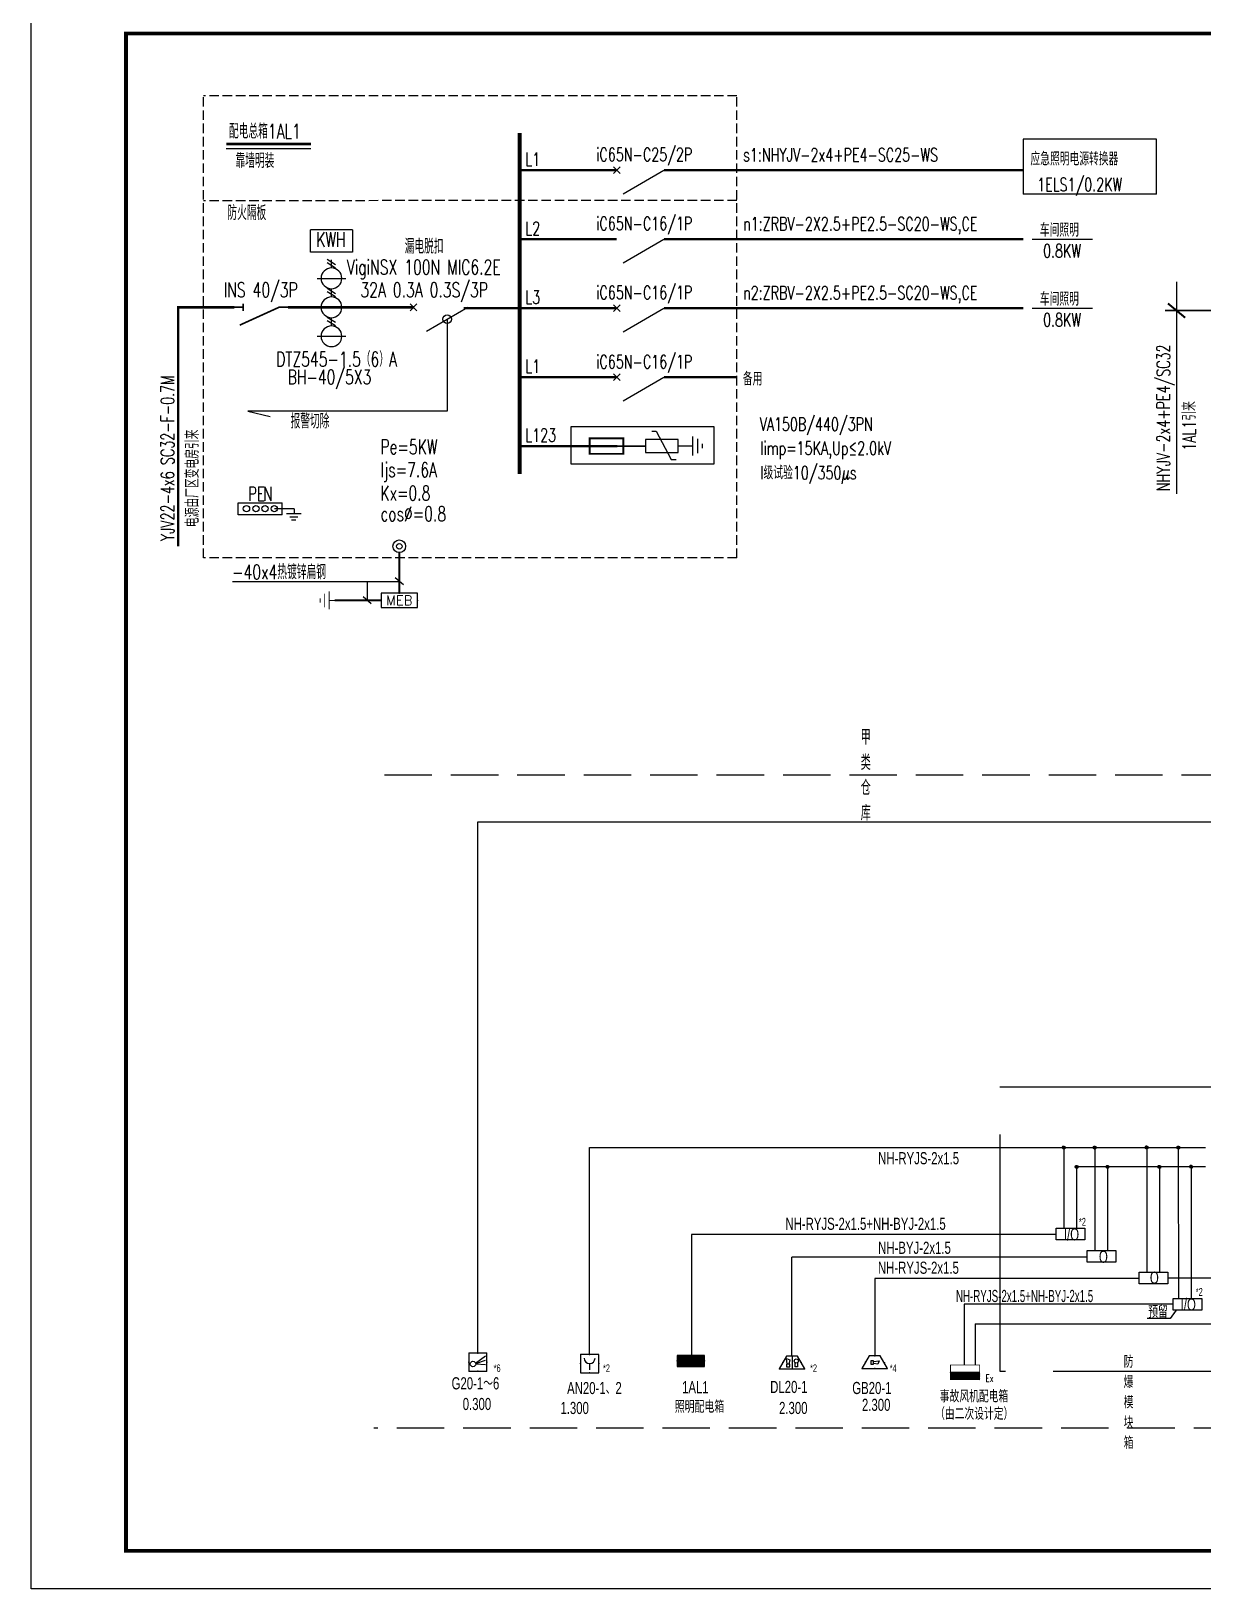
# Model space of a CAD drawing. Extents: x 1885024 to 2564215, y 18598004 to 18764795.
# Drawn here: x 2350115 to 2380987, y 18603562 to 18644626 of the extents above; entities that cross this region are included whole.
import ezdxf
from ezdxf.enums import TextEntityAlignment as Align

# ---------------------------------------------------------------- set-up
doc = ezdxf.new("R2010")
doc.units = 0
doc.header["$LTSCALE"] = 1000
doc.header["$MEASUREMENT"] = 0
for name, pattern in [('__DASH', [0.35, 0.25, -0.1]), ('DASH', [0.35, 0.25, -0.1]), ('PHANTOM', [2.5, 1.25, -0.25, 0.25, -0.25, 0.25, -0.25])]:
    doc.linetypes.add(name, pattern=pattern)
for name, color, linetype in [('001电气FU', 7, 'Continuous'), ('E-TEXT-PLAN', 7, 'Continuous'), ('E-TEXT-PLAN-DER', 7, 'Continuous'), ('ELEMENT', 3, 'Continuous'), ('EQUIP-消防', 3, 'Continuous'), ('EQUIP-箱柜', 3, 'Continuous'), ('GRD', 132, 'Continuous'), ('lamp', 3, 'Continuous'), ('T-CABL-XX', 7, 'Continuous'), ('TEL_TEXT', 7, 'Continuous'), ('TK', 4, 'Continuous'), ('变压吸附车间火灾、监控、照明', 7, 'Continuous')]:
    doc.layers.add(name, color=color, linetype=linetype)
doc.styles.add('_TCH_LABEL', font='COMPLEX', dxfattribs={"bigfont": 'GBCBIG'})
doc.styles.add('_TEL_DIM', font='SIMPLEX', dxfattribs={"width": 0.6, "height": 3.5, "bigfont": 'HZTXT'})
doc.styles.add('DIM_FONT', font='SIMPLEX', dxfattribs={"width": 0.7, "bigfont": 'GBCBIG'})
doc.styles.add('IDQSTYLE', font='txt.shx', dxfattribs={"width": 0.7, "bigfont": 'hztxt.shx'})
doc.styles.add('JSTC', font='JSTCe.shx', dxfattribs={"width": 0.7, "height": 3, "bigfont": 'JSTCc.shx'})
doc.styles.get("Standard").update_dxf_attribs({"font": 'gbenor.shx', "bigfont": 'gbcbig.shx'})
doc.styles.add('系统图', font='SIMPLEX', dxfattribs={"width": 0.8, "height": 300, "bigfont": '_HZTXT'})
doc.dimstyles.get("Standard").update_dxf_attribs({"dimscale": 100, "dimtxt": 3.5, "dimasz": 1, "dimexe": 2.5, "dimexo": 3, "dimgap": 1.5, "dimtad": 1, "dimdec": 0, "dimzin": 0, "dimdsep": 46, "dimtxsty": 'Standard', "dimblk": 'ARCHTICK', "dimcen": 0.09, "dimadec": 0, "dimazin": 0, "dimtfac": 1, "dimtdec": 0, "dimtix": 1, "dimtmove": 2, "dimatfit": 3, "dimfxl": 0, "dimtolj": 1, "dimtzin": 0, "dimarcsym": 0})

# ---------------------------------------------------------------- blocks, each defined once
blk = doc.blocks.new('GeYuanFrame_08587741', base_point=(18.76, 4.34))
at = {"layer": 'TK'}
blk.add_line((43.76, 414.34), (602.76, 414.34), dxfattribs=at)
blk.add_lwpolyline([(18.76, 424.34), (612.76, 424.34), (612.76, 4.34), (18.76, 4.34), (18.76, 424.34)], dxfattribs=at)
at = {"layer": 'TK', "const_width": 1}
blk.add_lwpolyline([(602.76, 414.34), (43.76, 414.34), (43.76, 14.34), (602.76, 14.34)], close=True, dxfattribs=at)
blk = doc.blocks.new('_ArchTick')
at = {"color": 0, "linetype": 'ByBlock', "const_width": 0.4}
blk.add_lwpolyline([(-0.5, -0.5), (0.5, 0.5)], dxfattribs=at)
blk = doc.blocks.new('*X31')
at = {"color": 0}
for p, q in [((99.83, 192.74), (101.99, 194.9)), ((99.83, 193.17), (101.57, 194.9)), ((99.83, 193.59), (101.14, 194.9)), ((99.83, 194.02), (100.72, 194.9)), ((99.83, 194.44), (100.29, 194.9)), ((99.83, 194.87), (99.87, 194.9)), ((99.92, 192.4), (102.42, 194.9)), ((100.34, 192.4), (102.84, 194.9)), ((100.76, 192.4), (103.26, 194.9)), ((101.19, 192.4), (103.69, 194.9)), ((101.61, 192.4), (104.11, 194.9)), ((102.04, 192.4), (104.54, 194.9)), ((102.46, 192.4), (104.96, 194.9)), ((102.88, 192.4), (105.38, 194.9)), ((103.31, 192.4), (105.81, 194.9)), ((103.73, 192.4), (106.23, 194.9)), ((104.16, 192.4), (106.66, 194.9)), ((104.58, 192.4), (107.08, 194.9)), ((105.01, 192.4), (107.51, 194.9)), ((105.43, 192.4), (107.93, 194.9)), ((105.85, 192.4), (108.35, 194.9)), ((106.28, 192.4), (108.78, 194.9)), ((106.7, 192.4), (109.2, 194.9)), ((107.13, 192.4), (109.63, 194.9)), ((107.55, 192.4), (109.83, 194.68)), ((107.98, 192.4), (109.83, 194.26)), ((108.4, 192.4), (109.83, 193.83)), ((108.82, 192.4), (109.83, 193.41)), ((109.25, 192.4), (109.83, 192.99)), ((109.67, 192.4), (109.83, 192.56))]:
    blk.add_line(p, q, dxfattribs=at)
blk = doc.blocks.new('HC000427')
at = {"color": 0, "linetype": 'Continuous', "const_width": 0.3}
blk.add_lwpolyline([(5, 2.5), (-5, 2.5), (-5, -2.5), (5, -2.5)], close=True, dxfattribs=at)
blk.add_lwpolyline([(5, 0), (-5, 0)], dxfattribs=at)
at = {"color": 0, "linetype": 'Continuous'}
blk.add_blockref('*X31', (-104.83, -194.9), dxfattribs=at)
at = {"layer": 'E-TEXT-PLAN-DER', "color": 0, "style": 'IDQSTYLE', "width": 0.7}
blk.add_attdef('PSFHATT', (7, -2.5), '', height=2.5, dxfattribs=at)
blk = doc.blocks.new('$equip$00002651')
for p, q in [((-0.5, 0.5), (-0.5, -0.5)), ((0.5, 0.5), (-0.5, 0.5)), ((-0.125, -0.052), (0.429, 0.342)), ((-0.119, -0.075), (0.429, 0.108)), ((0.5, -0.5), (0.5, 0.5)), ((-0.5, -0.5), (0.5, -0.5)), ((-0.116, -0.1), (0.429, -0.126))]:
    blk.add_line(p, q)
at = {"const_width": 0.04}
blk.add_lwpolyline([(-0.5, 0.5), (0.5, 0.5), (0.5, -0.5), (-0.5, -0.5), (-0.5, 0.5), (0.5, 0.5)], dxfattribs=at)
blk.add_circle((-0.268, -0.1), 0.151)
for p in [(-0.5, 0), (0, 0.5), (0.5, 0), (0, -0.5)]:
    blk.add_point(p)
at = {"color": 7, "flags": 1}
for tag, height, p in [('A', 0.00002, (0, 0)), ('B', 0.4, (0.762, -0.208))]:
    blk.add_attdef(tag, text='', height=height, dxfattribs=at).set_placement(p, align=Align.MIDDLE_CENTER)
blk = doc.blocks.new('$equip$00002657')
for p, q in [((-0.5, 1), (-0.5, 0)), ((0.5, 1), (-0.5, 1)), ((0.5, 0), (0.5, 1)), ((-0.5, 0), (0.5, 0)), ((0, 0.5), (0, 0.15))]:
    blk.add_line(p, q)
at = {"const_width": 0.04}
blk.add_lwpolyline([(-0.5, 1), (0.5, 1), (0.5, 0), (-0.5, 0), (-0.5, 1), (0.5, 1)], dxfattribs=at)
blk.add_arc((0, 0.8), 0.3, 180, 0)
for p in [(0, 1), (-0.5, 0.5), (0, 0), (0.5, 0.5)]:
    blk.add_point(p)
at = {"color": 7, "flags": 1}
for tag, height, p in [('A', 0.00002, (0, 0)), ('B', 0.4, (0.762, 0.292))]:
    blk.add_attdef(tag, text='', height=height, dxfattribs=at).set_placement(p, align=Align.MIDDLE_CENTER)
blk = doc.blocks.new('*X9')
at = {"color": 0}
for p, q in [((-250, 33), (-83, 200)), ((-250, 68), (-118, 200)), ((-250, 104), (-154, 200)), ((-250, 139), (-189, 200)), ((-250, 174), (-224, 200)), ((-247, 0), (-47, 200)), ((-212, 0), (-12, 200)), ((-177, 0), (23, 200)), ((-141, 0), (59, 200)), ((-106, 0), (94, 200)), ((-71, 0), (129, 200)), ((-35, 0), (165, 200)), ((0, 0), (200, 200)), ((35, 0), (235, 200)), ((71, 0), (250, 179)), ((106, 0), (250, 144)), ((141, 0), (250, 109)), ((177, 0), (250, 73)), ((212, 0), (250, 38)), ((247, 0), (250, 3))]:
    blk.add_line(p, q, dxfattribs=at)
blk = doc.blocks.new('$equip$00001421')
for p, q in [((0.75, 0.6), (-0.75, 0.6)), ((-0.75, 0.6), (-0.75, 0)), ((-0.75, 0), (0.75, 0)), ((0.75, 0), (0.75, 0.6))]:
    blk.add_line(p, q)
at = {"const_width": 0.6}
blk.add_lwpolyline([(-0.75, 0.3), (0.75, 0.3)], dxfattribs=at)
for p in [(-0.75, 0.3), (0, 0.6), (0, 0), (0.75, 0.3)]:
    blk.add_point(p)
at = {"xscale": 0.00300000000061118, "yscale": 0.00300000000061118, "zscale": 0.003}
blk.add_blockref('*X9', (0, 0), dxfattribs=at)
at = {"style": '_TCH_LABEL', "flags": 9}
blk.add_attdef('A', (0, 0), '', height=0.00002, dxfattribs=at)
blk = doc.blocks.new('$equip$00002679')
for p, q in [((-0.3, 0.699), (-0.703, 0)), ((-0.703, 0), (0.703, 0)), ((-0.264, 0.249), (-0.304, 0.569)), ((-0.304, 0.569), (-0.128, 0.489)), ((-0.304, 0.249), (-0.304, 0.113)), ((-0.128, 0.249), (-0.304, 0.249)), ((-0.304, 0.113), (-0.128, 0.113)), ((0.3, 0.699), (-0.3, 0.699)), ((0.3, 0.699), (-0.3, 0.699)), ((-0.128, 0.489), (-0.168, 0.249)), ((-0.128, 0.113), (-0.128, 0.249)), ((0, 0.699), (0, 0)), ((0.174, 0.11), (0.174, 0.338)), ((0.294, 0.11), (0.174, 0.11)), ((0.294, 0.338), (0.294, 0.11)), ((0.703, 0), (0.3, 0.699))]:
    blk.add_line(p, q)
at = {"const_width": 0.04}
for points in [[(-0.299, 0.699), (0.301, 0.699), (0.703, 0), (-0.702, 0), (-0.299, 0.699), (0.301, 0.699)], [(-0.3, 0.699), (0.3, 0.699), (0.703, 0), (-0.703, 0), (-0.3, 0.699), (0.3, 0.699)]]:
    blk.add_lwpolyline(points, dxfattribs=at)
blk.add_circle((0.234, 0.43), 0.111)
for p in [(-0.501, 0.349), (0, 0.699), (0, 0), (0.502, 0.349)]:
    blk.add_point(p)
at = {"color": 7, "flags": 1}
for tag, height, p in [('A', 0.00002, (0, 0)), ('B', 0.4, (0.961, 0.299))]:
    blk.add_attdef(tag, text='', height=height, dxfattribs=at).set_placement(p, align=Align.MIDDLE_CENTER)
blk = doc.blocks.new('$equip$00002676')
for p, q in [((-0.3, 0.699), (-0.703, 0)), ((-0.703, 0), (0.703, 0)), ((0.3, 0.699), (-0.3, 0.699)), ((0.3, 0.699), (-0.3, 0.699)), ((-0.211, 0.414), (-0.211, 0.238)), ((-0.075, 0.414), (-0.211, 0.414)), ((-0.211, 0.238), (-0.075, 0.238)), ((-0.075, 0.238), (-0.075, 0.414)), ((-0.075, 0.374), (0.245, 0.414)), ((0.165, 0.238), (-0.075, 0.278)), ((0.245, 0.414), (0.165, 0.238)), ((0.703, 0), (0.3, 0.699))]:
    blk.add_line(p, q)
at = {"const_width": 0.04}
blk.add_lwpolyline([(-0.3, 0.699), (0.3, 0.699), (0.703, 0), (-0.703, 0), (-0.3, 0.699), (0.3, 0.699)], dxfattribs=at)
blk.add_lwpolyline([(-0.3, 0.699), (0.3, 0.699), (0.703, 0), (-0.703, 0), (-0.3, 0.699), (0.3, 0.699)], dxfattribs=at)
for p in [(-0.501, 0.349), (0, 0.699), (0, 0), (0.528, 0.304)]:
    blk.add_point(p)
at = {"color": 7, "flags": 1}
for tag, height, p in [('A', 0.00002, (0, 0)), ('B', 0.4, (0.961, 0.299))]:
    blk.add_attdef(tag, text='', height=height, dxfattribs=at).set_placement(p, align=Align.MIDDLE_CENTER)
blk = doc.blocks.new('$element$00000578')
at = {"const_width": 0.0233}
for points in [[(0, 0), (0, -0.25)], [(0, -1), (0, -0.75), (-0.25, -0.2)], [(-0.05, -0.25), (0.05, -0.25)]]:
    blk.add_lwpolyline(points, dxfattribs=at)
at = {"flags": 9}
blk.add_attdef('S', (0, 0), '', height=0.00000667, dxfattribs=at)
blk = doc.blocks.new('$element$00000584')
for points in [[(0, 0), (0, -1)], [(-0.467, -0.267), (-0.467, -0.733)], [(-0.3, -0.5), (-0.167, -0.5)], [(-0.211, -0.433), (-0.294, -0.567)], [(-0.158, -0.433), (-0.242, -0.567)], [(0.167, -0.5), (0.3, -0.5)], [(0.256, -0.433), (0.172, -0.567)], [(0.308, -0.433), (0.225, -0.567)], [(0.467, -0.267), (0.467, -0.733)], [(0.633, -0.5), (0.767, -0.5)], [(0.722, -0.433), (0.639, -0.567)], [(0.775, -0.433), (0.692, -0.567)]]:
    blk.add_lwpolyline(points)
for points in [[(-0.467, -0.333, 1), (-0.467, -0.667, 1), (-0.467, -0.333)], [(0, -0.333, 1), (0, -0.667, 1), (0, -0.333)], [(0.467, -0.333, 1), (0.467, -0.667, 1), (0.467, -0.333)]]:
    blk.add_lwpolyline(points, format="xyb", close=True)
at = {"flags": 9}
blk.add_attdef('S', (0, 0), '', height=0.00000667, dxfattribs=at)
blk = doc.blocks.new('A$C4625602C')
at = {"layer": 'lamp', "color": 0}
for p, q in [((-525, 0), (-525, 286)), ((-525, 286), (525, 286)), ((525, 0), (-525, 0)), ((525, 0), (525, 286)), ((634, 30), (986, 30)), ((714, -43), (906, -43)), ((753, -116), (853, -116))]:
    blk.add_line(p, q, dxfattribs=at)
at = {"layer": 'lamp', "color": 0, "const_width": 35}
for points in [[(337, 148), (819, 148)], [(819, 148), (819, 30)]]:
    blk.add_lwpolyline(points, dxfattribs=at)
at = {"layer": 'lamp', "color": 0}
for centre in [(-328, 148), (-102, 148), (118, 148), (337, 148)]:
    blk.add_circle(centre, 75.4, dxfattribs=at)
at = {"layer": 'lamp', "color": 0, "style": '系统图', "width": 0.7}
for s, p in [('PE', (-88, 333, 1694)), ('N', (185, 333, 1694))]:
    blk.add_text(s, height=337, dxfattribs=at).set_placement(p, align=Align.CENTER)
blk = doc.blocks.new('$element$00000582')
at = {"const_width": 0.0233}
for points in [[(0, 0), (0, -1)], [(-0.1, -0.283), (0.1, -0.283), (0.1, -0.717), (-0.1, -0.717), (-0.1, -0.283)]]:
    blk.add_lwpolyline(points, dxfattribs=at)
at = {"flags": 9}
blk.add_attdef('S', (0, 0), '', height=0.00000667, dxfattribs=at)
blk = doc.blocks.new('$element$00000277')
at = {"const_width": 0.0333}
for points in [[(0, 0), (0, -0.375)], [(-0.25, -0.375), (0.25, -0.375)], [(-0.188, -0.5), (0.188, -0.5)], [(-0.062, -0.625), (0.062, -0.625)]]:
    blk.add_lwpolyline(points, dxfattribs=at)
at = {"flags": 9}
blk.add_attdef('S', (0, 0), '', height=0.00000667, dxfattribs=at)
blk = doc.blocks.new('_LINKPT1')
blk.add_line((0, 0), (0, 0))
blk = doc.blocks.new('M_I0')
for p, q in [((0.75, 0.6), (-0.75, 0.6)), ((-0.75, 0.6), (-0.75, 0)), ((-0.75, 0), (0.75, 0)), ((0.75, 0), (0.75, 0.6))]:
    blk.add_line(p, q)
for p in [(-0.75, 0.3), (0, 0.6), (0, 0), (0.75, 0.3)]:
    blk.add_blockref('_LINKPT1', p)
at = {"width": 0.8, "flags": 9}
blk.add_attdef('A', (0, 0), '', height=0.00003, dxfattribs=at)
blk = doc.blocks.new('_Y0RKM')
blk.add_circle((0, 0), 0.5)
at = {"style": 'DIM_FONT', "width": 0.7, "flags": 9}
blk.add_attdef('A', (0, 0), '', height=0.00002, dxfattribs=at)
blk = doc.blocks.new('$equip$00001816')
for p, q in [((-0.75, 0.3), (-0.75, -0.3)), ((0.75, 0.3), (-0.75, 0.3)), ((0.75, -0.3), (0.75, 0.3)), ((-0.75, -0.3), (0.75, -0.3))]:
    blk.add_line(p, q)
for p in [(-0.75, 0), (0, 0.3), (0.75, 0), (0, -0.3)]:
    blk.add_point(p)
at = {"layer": 'TEL_TEXT', "style": '_TEL_DIM'}
blk.add_attdef('$TEXT$', text='', height=0.4, dxfattribs=at).set_placement((0, 0), align=Align.MIDDLE_CENTER)
at = {"layer": 'TEL_TEXT', "style": '_TEL_DIM', "flags": 1}
blk.add_attdef('A', text='', height=0.00002, dxfattribs=at).set_placement((0, 0), align=Align.MIDDLE_CENTER)
blk = doc.blocks.new('$equip_U$00000119(郑航)')
for p in [(-0.75, 0), (0, 0.3), (0.75, 0), (0, -0.3)]:
    blk.add_point(p)
blk.add_blockref('$equip$00001816', (0, 0)).add_auto_attribs({'$TEXT$': 'MEB'})
at = {"layer": 'TEL_TEXT', "style": '_TEL_DIM', "flags": 1}
blk.add_attdef('A', text='', height=0.00002, dxfattribs=at).set_placement((0, 0), align=Align.MIDDLE_CENTER)
blk = doc.blocks.new('$element$00000390')
at = {"const_width": 0.0233}
for points in [[(0, 0), (0, -0.375)], [(-0.25, -0.375), (0.25, -0.375)], [(-0.188, -0.5), (0.188, -0.5)], [(-0.062, -0.625), (0.062, -0.625)]]:
    blk.add_lwpolyline(points, dxfattribs=at)
at = {"flags": 9}
blk.add_attdef('S', (0, 0), '', height=0.00000667, dxfattribs=at)
blk = doc.blocks.new('A$C5B545EEF')
at = {"layer": '001电气FU', "color": 104}
for p, q in [((-3991, -562), (0, -562)), ((-769, -562), (-769, -1018)), ((98, -645), (-98, -479)), ((-671, -1101), (-867, -935))]:
    blk.add_line(p, q, dxfattribs=at)
at = {"layer": '001电气FU', "color": 104, "linetype": '__DASH', "const_width": 50.6}
for points in [[(0, 131), (0, -845)], [(-1546, -1018), (-434, -1018)]]:
    blk.add_lwpolyline(points, dxfattribs=at)
at = {"layer": '001电气FU', "color": 104, "xscale": 867.3029255088003, "yscale": 867.3029255088003, "zscale": 867.3029255088003, "rotation": 270}
blk.add_blockref('$element$00000390', (-1353, -1018), dxfattribs=at)
at = {"layer": '001电气FU', "color": 104, "linetype": 'DASH', "xscale": 578.2019503392003, "yscale": 578.2019503392003, "zscale": 578.2019503392003}
blk.add_blockref('$equip_U$00000119(郑航)', (0, -1018), dxfattribs=at)
at = {"layer": '001电气FU', "color": 104, "style": '系统图', "width": 0.7}
blk.add_text('-40x4热镀锌扁钢', height=350, dxfattribs=at).set_placement((-4002, -511))
blk = doc.blocks.new('A$C08E72BC2')
at = {"layer": 'ELEMENT'}
blk.add_circle((0, 279), 66.2, dxfattribs=at)
at = {"layer": 'ELEMENT', "xscale": 303.55602392808, "yscale": 303.55602392808, "zscale": 404.74136523744}
blk.add_blockref('_Y0RKM', (0, 279), dxfattribs=at)
at = {"layer": 'TK'}
blk.add_blockref('A$C5B545EEF', (0, 0), dxfattribs=at)

msp = doc.modelspace()

# ---------------------------------------------------------------- hatches: boundary and pattern name
at = {"layer": '变压吸附车间火灾、监控、照明'}
h = msp.add_hatch(dxfattribs=at)
h.set_pattern_fill('ANSI31', color=256, scale=7.613102, style=0)
h.set_pattern_definition([(44.99999977, (2660594.889, 18716601.6623), (-0.6729094915, 0.6729094917), [])])
h.paths.add_polyline_path([(2377322.8, 18615157.1), (2377322.8, 18615195.1), (2377284.7, 18615195.1, 0.4142136)])
h.paths.add_polyline_path([(2377322.8, 18615157.1, 1), (2377322.8, 18615233.2), (2377322.8, 18615195.1)])
h.paths.add_polyline_path([(2377322.8, 18615195.1), (2377322.8, 18615233.2, 0.4142136), (2377284.7, 18615195.1)])
h = msp.add_hatch(dxfattribs=at)
h.set_pattern_fill('ANSI31', color=256, scale=7.613102, style=0)
h.set_pattern_definition([(44.99999977, (2661407.28385, 18716601.6623), (-0.6729094915, 0.6729094917), [])])
h.paths.add_polyline_path([(2378135.2, 18615157.1), (2378135.2, 18615195.1), (2378097.1, 18615195.1, 0.4142136)])
h.paths.add_polyline_path([(2378135.2, 18615157.1, 1), (2378135.2, 18615233.2), (2378135.2, 18615195.1)])
h.paths.add_polyline_path([(2378135.2, 18615195.1), (2378135.2, 18615233.2, 0.4142136), (2378097.1, 18615195.1)])
h = msp.add_hatch(dxfattribs=at)
h.set_pattern_fill('ANSI31', color=256, scale=7.613102, style=0)
h.set_pattern_definition([(44.99999977, (2662778.4617, 18716605.4814), (-0.6729094915, 0.6729094917), [])])
h.paths.add_polyline_path([(2379506.4, 18615160.9), (2379506.4, 18615199), (2379468.3, 18615199, 0.4142136)])
h.paths.add_polyline_path([(2379506.4, 18615160.9, 1), (2379506.4, 18615237), (2379506.4, 18615199)])
h.paths.add_polyline_path([(2379506.4, 18615199), (2379506.4, 18615237, 0.4142136), (2379468.3, 18615199)])
h = msp.add_hatch(dxfattribs=at)
h.set_pattern_fill('ANSI31', color=256, scale=7.613102, style=0)
h.set_pattern_definition([(44.99999977, (2663611.8533, 18716601.6799), (-0.6729094915, 0.6729094917), [])])
h.paths.add_polyline_path([(2380339.8, 18615157.1), (2380339.8, 18615195.2), (2380301.7, 18615195.2, 0.4142136)])
h.paths.add_polyline_path([(2380339.8, 18615157.1, 1), (2380339.8, 18615233.2), (2380339.8, 18615195.2)])
h.paths.add_polyline_path([(2380339.8, 18615195.2), (2380339.8, 18615233.2, 0.4142136), (2380301.7, 18615195.2)])
h = msp.add_hatch(dxfattribs=at)
h.set_pattern_fill('ANSI31', color=256, scale=7.613102, style=0)
h.set_pattern_definition([(44.99999977, (2660933.6402, 18716094.066), (-0.6729094915, 0.6729094917), [])])
h.paths.add_polyline_path([(2377661.5, 18614649.5), (2377661.5, 18614687.5), (2377623.5, 18614687.5, 0.4142136)])
h.paths.add_polyline_path([(2377661.5, 18614649.5, 1), (2377661.5, 18614725.6), (2377661.5, 18614687.5)])
h.paths.add_polyline_path([(2377661.5, 18614687.5), (2377661.5, 18614725.6, 0.4142136), (2377623.5, 18614687.5)])
h = msp.add_hatch(dxfattribs=at)
h.set_pattern_fill('ANSI31', color=256, scale=7.613102, style=0)
h.set_pattern_definition([(44.99999977, (2661746.553, 18716094.066), (-0.6729094915, 0.6729094917), [])])
h.paths.add_polyline_path([(2378474.5, 18614649.5), (2378474.5, 18614687.5), (2378436.4, 18614687.5, 0.4142136)])
h.paths.add_polyline_path([(2378474.5, 18614649.5, 1), (2378474.5, 18614725.6), (2378474.5, 18614687.5)])
h.paths.add_polyline_path([(2378474.5, 18614687.5), (2378474.5, 18614725.6, 0.4142136), (2378436.4, 18614687.5)])
h = msp.add_hatch(dxfattribs=at)
h.set_pattern_fill('ANSI31', color=256, scale=7.613102, style=0)
h.set_pattern_definition([(44.99999977, (2663113.6915, 18716090.8142), (-0.6729094915, 0.6729094917), [])])
h.paths.add_polyline_path([(2379841.6, 18614646.2), (2379841.6, 18614684.3), (2379803.5, 18614684.3, 0.4142136)])
h.paths.add_polyline_path([(2379841.6, 18614646.2, 1), (2379841.6, 18614722.4), (2379841.6, 18614684.3)])
h.paths.add_polyline_path([(2379841.6, 18614684.3), (2379841.6, 18614722.4, 0.4142136), (2379803.5, 18614684.3)])
h = msp.add_hatch(dxfattribs=at)
h.set_pattern_fill('ANSI31', color=256, scale=7.613102, style=0)
h.set_pattern_definition([(44.99999977, (2663950.5986, 18716096.0717), (-0.6729094915, 0.6729094917), [])])
h.paths.add_polyline_path([(2380678.5, 18614651.5), (2380678.5, 18614689.6), (2380640.4, 18614689.6, 0.4142136)])
h.paths.add_polyline_path([(2380678.5, 18614651.5, 1), (2380678.5, 18614727.6), (2380678.5, 18614689.6)])
h.paths.add_polyline_path([(2380678.5, 18614689.6), (2380678.5, 18614727.6, 0.4142136), (2380640.4, 18614689.6)])

# ---------------------------------------------------------------- linework, layer by layer
at = {"layer": '001电气FU', "color": 104, "linetype": 'DASH'}
for p, q in [((2368710.4, 18642920.2), (2354655.9, 18642920.2)), ((2354655.9, 18630738.6), (2354655.9, 18642920.2)), ((2368710.4, 18630738.6), (2368710.4, 18642920.2)), ((2368710.4, 18630738.6), (2354655.9, 18630738.6))]:
    msp.add_line(p, q, dxfattribs=at)
at = {"layer": '001电气FU', "color": 104}
for p, q in [((2379761.8, 18641776.2), (2376255.6, 18641776.2)), ((2376255.6, 18641776.2), (2376255.6, 18640326.5)), ((2379761.8, 18640326.5), (2379761.8, 18641776.2)), ((2355254.4, 18641536.1), (2357484.5, 18641536.1)), ((2365543.6, 18640961.8), (2365455.6, 18641049.8)), ((2365543.6, 18640961.8), (2365455.6, 18640873.8)), ((2365543.6, 18640961.8), (2365631.7, 18641049.8)), ((2365543.6, 18640961.8), (2365631.7, 18640873.8)), ((2365710.4, 18640339.3), (2366788.7, 18640961.8)), ((2379761.8, 18640326.5), (2376255.6, 18640326.5)), ((2357478.1, 18638797.6), (2357478.1, 18639384.4)), ((2358578.4, 18639384.4), (2357478.1, 18639384.4)), ((2358578.4, 18639384.4), (2358578.4, 18638797.6)), ((2365710.4, 18638520), (2366788.7, 18639142.5)), ((2376487.3, 18639142.5), (2378075.4, 18639142.5)), ((2358578.4, 18638797.6), (2357478.1, 18638797.6)), ((2360280, 18637257.4), (2360102.7, 18637434.7)), ((2360102.7, 18637257.4), (2360280, 18637434.7)), ((2360531.4, 18636719.1), (2361617.3, 18637346)), ((2365543.6, 18637323.3), (2365455.6, 18637411.3)), ((2365543.6, 18637323.3), (2365455.6, 18637235.2)), ((2365543.6, 18637323.3), (2365631.7, 18637411.3)), ((2365543.6, 18637323.3), (2365631.7, 18637235.2)), ((2365710.4, 18636700.7), (2366788.7, 18637323.3)), ((2376487.3, 18637323.3), (2378075.4, 18637323.3)), ((2365543.6, 18635504), (2365455.6, 18635592)), ((2365543.6, 18635504), (2365455.6, 18635592)), ((2365543.6, 18635504), (2365455.6, 18635416)), ((2365543.6, 18635504), (2365455.6, 18635416)), ((2365543.6, 18635504), (2365631.7, 18635592)), ((2365543.6, 18635504), (2365631.7, 18635592)), ((2365543.6, 18635504), (2365631.7, 18635416)), ((2365543.6, 18635504), (2365631.7, 18635416)), ((2365710.4, 18634878.5), (2366788.7, 18635501)), ((2366467.4, 18634083.8), (2366581, 18634083.8)), ((2366581, 18634083.8), (2366978.6, 18633331.7)), ((2366978.6, 18633331.7), (2367113.5, 18633331.7))]:
    msp.add_line(p, q, dxfattribs=at)
at = {"layer": '001电气FU', "color": 6}
msp.add_line((2380294.4, 18638018.5), (2380294.4, 18632425.2), dxfattribs=at)
at = {"layer": '001电气FU', "color": 104}
for points, const_width in [([(2355259.4, 18641650.5), (2357484.5, 18641650.5)], 75.2), ([(2362986.1, 18641937.4), (2362986.1, 18632954.3)], 99.6), ([(2362986.1, 18640961.8), (2365543.6, 18640961.8)], 62.3), ([(2366788.7, 18640961.8), (2376255.6, 18640961.8)], 62.3), ([(2362986.1, 18639142.5), (2365543.6, 18639142.5)], 62.3), ([(2362986.1, 18639142.5), (2365543.6, 18639142.5)], 62.3), ([(2366788.7, 18639142.5), (2376255.6, 18639142.5)], 62.3), ([(2353986.6, 18631048.7), (2353986.6, 18637346), (2355469, 18637346)], 62.7), ([(2356879.6, 18637346), (2360191.4, 18637346)], 62.7), ([(2362986.1, 18637323.3), (2361507.6, 18637323.3)], 62.7), ([(2362986.1, 18637323.3), (2365543.6, 18637323.3)], 62.3), ([(2366788.7, 18637323.3), (2376255.6, 18637323.3)], 62.3), ([(2362986.1, 18635504), (2365543.6, 18635504)], 62.3), ([(2362986.1, 18635504), (2365543.6, 18635504)], 62.3), ([(2366788.7, 18635501), (2368710.4, 18635501)], 62.3), ([(2362986.1, 18633687.8), (2363911.9, 18633687.8)], 62.7), ([(2362986.1, 18633687.8), (2365561.7, 18633687.8)], 62.7), ([(2362986.1, 18633687.8), (2365548.2, 18633687.8)], 62.7), ([(2362986.1, 18633687.8), (2365561.7, 18633687.8)], 62.7), ([(2362986.1, 18633687.8), (2365543.6, 18633687.8)], 62.3), ([(2362986.1, 18633687.8), (2365543.6, 18633687.8)], 62.3), ([(2363570.6, 18633687.8), (2364253.2, 18633687.8)], 47.7)]:
    msp.add_lwpolyline(points, dxfattribs=dict(at, const_width=const_width))
at = {"layer": '001电气FU', "color": 104, "linetype": 'DASH'}
msp.add_lwpolyline([(2368710.4, 18640163.2), (2354655.9, 18640154.6)], dxfattribs=at)
at = {"layer": '001电气FU', "color": 6}
for points, const_width in [([(2381619.2, 18637259.9), (2379991.8, 18637259.9)], 46.7), ([(2380066.6, 18637448.3), (2380522.2, 18637071.6)], 51.4)]:
    msp.add_lwpolyline(points, dxfattribs=dict(at, const_width=const_width))
at = {"layer": '001电气FU', "color": 104}
msp.add_lwpolyline([(2361074.3, 18637032.5), (2361074.3, 18634606.7), (2355825.7, 18634606.7), (2356414.6, 18634468.8)], dxfattribs=at)
msp.add_lwpolyline([(2364341.4, 18634206.8), (2368103.4, 18634206.8), (2368103.4, 18633212.4), (2364341.4, 18633212.4)], close=True, dxfattribs=at)
msp.add_circle((2361074.3, 18637032.5), 114.6, dxfattribs=at)
at = {"layer": 'GRD', "color": 2, "linetype": 'DASH', "ltscale": 5}
for p, q in [((2385174.8, 18625014.5), (2359140.8, 18625014.5)), ((2385500.2, 18607796.9), (2359140.8, 18607796.9))]:
    msp.add_line(p, q, dxfattribs=at)
at = {"layer": 'GRD', "color": 7, "linetype": 'PHANTOM', "ltscale": 5}
msp.add_lwpolyline([(2375650.9, 18616792.4), (2383291, 18616792.4), (2383291, 18609289.7), (2375650.9, 18609289.7)], close=True, dxfattribs=at)
at = {"layer": 'T-CABL-XX', "color": 0}
msp.add_line((2380064.5, 18611759), (2384698.3, 18611759), dxfattribs=at)
at = {"layer": '变压吸附车间火灾、监控、照明', "color": 7, "linetype": 'Continuous'}
for p, q in [((2361884.3, 18614200.8), (2361884.3, 18623784.6)), ((2361884.3, 18623784.6), (2391708.6, 18623784.6)), ((2364828.3, 18615195.1), (2381057.4, 18615195.2)), ((2364828.3, 18609745.8), (2364828.3, 18615195.1)), ((2381057.4, 18614684.9, 0), (2377623.6, 18614684.9, 0)), ((2361884.3, 18609777.5), (2361884.3, 18614200.8)), ((2367517.2, 18612899.5), (2367517.2, 18609713)), ((2377126.1, 18612899.5), (2367517.2, 18612899.5)), ((2370158.9, 18609713), (2370158.9, 18612309.3)), ((2377938.5, 18612309.3), (2370158.9, 18612309.3)), ((2379309.6, 18611743.7), (2372343.4, 18611743.7)), ((2372343.4, 18611743.7), (2372343.4, 18609713)), ((2380203.1, 18611065.6, 0), (2374701.1, 18611065.6, 0)), ((2374701.1, 18611065.6, 0), (2374701.1, 18609472.3, 0)), ((2374987.4, 18610546.7, 0), (2385715.5, 18610546.7, 0)), ((2374987.4, 18610546.7, 0), (2374987.4, 18609463.3, 0))]:
    msp.add_line(p, q, dxfattribs=at)
at = {"layer": '变压吸附车间火灾、监控、照明'}
for p, q in [((2377326.3, 18615195.1), (2377326.3, 18613068)), ((2378138.7, 18615195.2), (2378138.7, 18612477.9)), ((2379509.9, 18615195.2), (2379509.9, 18611912.3)), ((2380339.9, 18615157.1), (2380343.3, 18611218.9, 0)), ((2377661.5, 18614684.9), (2377661.5, 18613068)), ((2378473.9, 18614684.9), (2378473.9, 18612477.9)), ((2379845.1, 18614684.9), (2379845.1, 18611912.3)), ((2380678.5, 18614651.5), (2380678.5, 18611218.9, 0))]:
    msp.add_line(p, q, dxfattribs=at)
for points in [[(2377126.1, 18613068), (2377881, 18613068), (2377881, 18612761.5), (2377126.1, 18612761.5)], [(2377938.5, 18612477.9), (2378693.4, 18612477.9), (2378693.4, 18612171.3), (2377938.5, 18612171.3)], [(2379309.6, 18611912.3), (2380064.5, 18611912.3), (2380064.5, 18611605.7), (2379309.6, 18611605.7)]]:
    msp.add_lwpolyline(points, close=True, dxfattribs=at)
at = {"layer": '变压吸附车间火灾、监控、照明', "elevation": 0}
msp.add_lwpolyline([(2380203.1, 18611218.9), (2380958, 18611218.9), (2380958, 18610912.4), (2380203.1, 18610912.4)], close=True, dxfattribs=at)
at = {"layer": '变压吸附车间火灾、监控、照明'}
for centre in [(2377322.8, 18615195.1), (2378135.2, 18615195.1), (2379506.4, 18615199), (2380339.8, 18615195.2), (2377661.5, 18614687.5), (2378474.5, 18614687.5, 0), (2379841.6, 18614684.3, 0), (2380678.5, 18614689.6)]:
    msp.add_circle(centre, 38.1, dxfattribs=at)

# ---------------------------------------------------------------- block references
at = {"xscale": 100, "yscale": 100, "zscale": 100}
msp.add_blockref('GeYuanFrame_08587741', (2350115.4, 18603561.8), dxfattribs=at)
at = {"layer": '001电气FU', "color": 104}
for name, p, xscale, yscale, zscale, rotation in [('$element$00000584', (2357210.5, 18637346), 1635.485516673738, 1635.485516673738, 1635.485516673738, 89.99999999999993), ('$element$00000578', (2355233.9, 18637346), 1880.808344174799, 1880.808344174799, 1880.808344174799, 89.99999999999993), ('$element$00000582', (2364253.2, 18633687.8), 2044.356895842172, 2044.356895842172, 2044.356895842172, 90), ('M_I0', (2366730.2, 18633860.8), 576.7812255469381, 576.7812255469381, 576.7812255469381, 180), ('$element$00000277', (2367162.8, 18633687.8), 1022.178447921086, 1022.178447921086, 1022.178447921086, 90)]:
    msp.add_blockref(name, p, dxfattribs=dict(at, xscale=xscale, yscale=yscale, zscale=zscale, rotation=rotation))
at = {"layer": '001电气FU', "color": 104, "xscale": 1.1, "yscale": 1.1, "zscale": 1.1}
for name, p in [('A$C4625602C', (2356149.1, 18631874.2)), ('A$C08E72BC2', (2359813.9, 18630738.6))]:
    msp.add_blockref(name, p, dxfattribs=at)
at = {"layer": 'E-TEXT-PLAN', "color": 4}
ref = msp.add_blockref('HC000427', (2374723.4, 18609271.3, 0), dxfattribs=dict(at, xscale=76.80000000000001, yscale=76.80000000000001, zscale=76.80000000000001))
ref.add_attrib('PSFHATT', 'Ex', (2375261, 18609018.5, 0), dxfattribs={"layer": 'E-TEXT-PLAN-DER', "color": 0, "height": 192, "style": 'IDQSTYLE', "width": 0.7})
at = {"layer": 'EQUIP-消防', "xscale": 480, "yscale": 480, "zscale": 480}
for name, p in [('$equip$00002651', (2361884.3, 18609537.5)), ('$equip$00002657', (2364829.6, 18609259.1)), ('$equip$00002679', (2370163, 18609361.6)), ('$equip$00002676', (2372342.4, 18609372.1))]:
    msp.add_blockref(name, p, dxfattribs=at)
at = {"layer": 'EQUIP-箱柜', "xscale": 480, "yscale": 480, "zscale": 480}
msp.add_blockref('$equip$00001421', (2367499.3, 18609427.1), dxfattribs=at)

# ---------------------------------------------------------------- texts
at = {"layer": '001电气FU', "color": 104, "style": '系统图', "width": 0.7}
for s, height, p in [('配电总箱1AL1', 385, (2355326.9, 18641794.5)), ('iC65N-C25/2P', 350, (2365005, 18641197.4)), ('靠墙明装', 385, (2355498.6, 18641019.7)), ('L1', 350, (2363136.9, 18641074.5, 249)), ('s1:NHYJV-2x4+PE4-SC25-WS', 350, (2368874.2, 18641191)), ('应急照明电源转换器', 350, (2376444.9, 18641085.1)), ('1ELS1/0.2KW', 350, (2376623, 18640405.4)), ('防火隔板', 385, (2355285.4, 18639645.9)), ('L2', 350, (2363136.9, 18639252.3, 249)), ('iC65N-C16/1P', 350, (2365005, 18639378.2)), ('n1:ZRBV-2X2.5+PE2.5-SC20-WS,CE', 350, (2368874.2, 18639371.8)), ('车间照明', 350, (2376692.3, 18639209.8)), ('KWH', 385, (2357624.8, 18638944.3)), ('漏电脱扣', 385, (2359957, 18638761.1)), ('0.8KW', 350, (2376777.9, 18638658.2)), ('VigiNSX 100N MIC6.2E', 385, (2358432.4, 18638214.5, 125.4)), ('INS 40/3P', 385, (2355187.9, 18637613.5, 125.4)), ('32A 0.3A 0.3S/3P', 385, (2358789.8, 18637613.5, 125.4)), ('iC65N-C16/1P', 350, (2365005, 18637558.9)), ('L3', 350, (2363136.9, 18637436, 249)), ('n2:ZRBV-2X2.5+PE2.5-SC20-WS,CE', 350, (2368874.2, 18637552.5)), ('车间照明', 350, (2376692.3, 18637390.6)), ('0.8KW', 350, (2376777.9, 18636839)), ('DTZ545-1.5（6）A', 385, (2356571.3, 18635785.9)), ('L1', 350, (2363136.9, 18635616.7, 249)), ('iC65N-C16/1P', 350, (2365005, 18635736.6)), ('BH-40/5X3', 385, (2356872.6, 18635316.8)), ('备用', 350, (2368866.9, 18635285.5)), ('VA150B/440/3PN', 350, (2369308.5, 18634088.6, 1610)), ('L123', 350, (2363137.4, 18633801.3, 250.8)), ('Iimp=15KA,Up≤2.0kV', 350, (2369327.6, 18633460.6)), ('I级试验10/350μs', 350, (2369327.6, 18632811.2))]:
    msp.add_text(s, height=height, dxfattribs=at).set_placement(p)
at = {"layer": '001电气FU', "color": 6, "style": '系统图', "width": 0.7}
for s, p in [('NHYJV-2x4+PE4/SC32', (2380120.8, 18632502.3)), ('1AL1引来', (2380804.6, 18633570.1))]:
    msp.add_text(s, height=350, rotation=90, dxfattribs=at).set_placement(p)
at = {"layer": '001电气FU', "color": 104, "style": '系统图', "width": 0.7}
for s, p in [('YJV22-4x6 SC32-F-0.7M', (2353883, 18631184.1)), ('电源由厂区变电房引来', (2354533.9, 18631551.8))]:
    msp.add_text(s, height=350, rotation=90, dxfattribs=at).set_placement(p)
for s, p in [('报警切除', (2356950.3, 18634036.2)), ('Pe=5KW', (2359316.3, 18633358.1)), ('Ijs=7.6A', (2359316.3, 18632756.3)), ('Kx=0.8', (2359316.3, 18632140.7)), ('cos%%C=0.8', (2359316.3, 18631595))]:
    msp.add_text(s, height=385, dxfattribs=at).set_placement(p, align=Align.BOTTOM_LEFT)
at = {"layer": '变压吸附车间火灾、监控、照明', "color": 7, "style": 'JSTC'}
for s, height, width, p in [('NH-RYJS-2x1.5', 320.32, 0.7, (2372431.5, 18614754.2)), ('NH-RYJS-2x1.5+NH-BYJ-2x1.5', 320.32, 0.7, (2369988.3, 18613026.1)), ('NH-BYJ-2x1.5', 320.32, 0.7, (2372431.5, 18612393)), ('NH-RYJS-2x1.5', 320.32, 0.7, (2372426, 18611867)), ('NH-RYJS-2x1.5+NH-BYJ-2x1.5', 320, 0.6, (2374481.4, 18611122.3, 0))]:
    msp.add_text(s, height=height, dxfattribs=dict(at, width=width)).set_placement(p)
at = {"layer": '变压吸附车间火灾、监控、照明', "style": 'JSTC'}
for s, height, width, p in [('*2', 208.21, 0.7, (2377722.4, 18613133.2)), ('*2', 208.21, 0.7, (2380799.4, 18611284.1, 0)), ('*6', 200, 0.7, (2362300.6, 18609278.3)), ('*2', 200, 0.7, (2365182.8, 18609278.3)), ('*2', 200, 0.7, (2370638.4, 18609278.3)), ('*4', 200, 0.7, (2372736.1, 18609278.3)), ('G20-1～6', 320, 0.7, (2361193, 18608819.7)), ('AN20-1、2', 320, 0.7, (2364236.1, 18608694.8)), ('1AL1', 320, 0.7, (2367265.5, 18608716.7)), ('DL20-1', 320, 0.7, (2369587, 18608724.7)), ('GB20-1', 320, 0.7, (2371749.9, 18608696.4)), ('事故风机配电箱', 320, 0.7, (2374056.4, 18608476.4, 0)), ('0.300', 320, 0.7, (2361486, 18608275.2)), ('    1.300', 320, 0.7, (2363728, 18608170.2)), (' 照明配电箱', 320, 0.65, (2366997.5, 18608202.3)), ('2.300', 320, 0.7, (2369820.8, 18608170.2)), ('2.300', 320, 0.7, (2372004.9, 18608253.1)), ('（由二次设计定）', 320, 0.7, (2373932.3, 18608018.2, 0))]:
    msp.add_text(s, height=height, dxfattribs=dict(at, width=width)).set_placement(p)
at = {"layer": '变压吸附车间火灾、监控、照明', "attachment_point": 1, "style": 'JSTC'}
for s, insert, char_height, width in [('{\\C7;甲类仓库}', (2371972.6, 18626215.4, -2463.3), 400, 0.224), ('I/O', (2377325.8, 18613068), 320.26, 11133.889), ('O', (2378249.5, 18612477.9), 320.3, 11133.889), ('O', (2379592.3, 18611924.1), 320.3, 11133.889), ('I/O', (2380402.8, 18611218.9, 0), 320.26, 11133.889), ('预留', (2379547.6, 18611024.3), 320.26, 11133.889)]:
    msp.add_mtext(s, dxfattribs=dict(at, insert=insert, char_height=char_height, width=width))
at = {"layer": '变压吸附车间火灾、监控、照明', "color": 7, "linetype": 'Continuous', "insert": (2378901.3, 18610243), "char_height": 320.32, "width": 0.56, "attachment_point": 1, "style": 'JSTC'}
msp.add_mtext('\\P防爆模块箱', dxfattribs=at)

# ---------------------------------------------------------------- leaders
at = {"layer": 'E-TEXT-PLAN'}
msp.add_leader([(2380281.2, 18610912.4, 0), (2380122.7, 18610687.1, 0), (2379518.4, 18610687.1, 0)], dimstyle='Standard', override={"dimgap": 1.5, "dimtad": 0}, dxfattribs=at)

doc.saveas('drawing.dxf')
